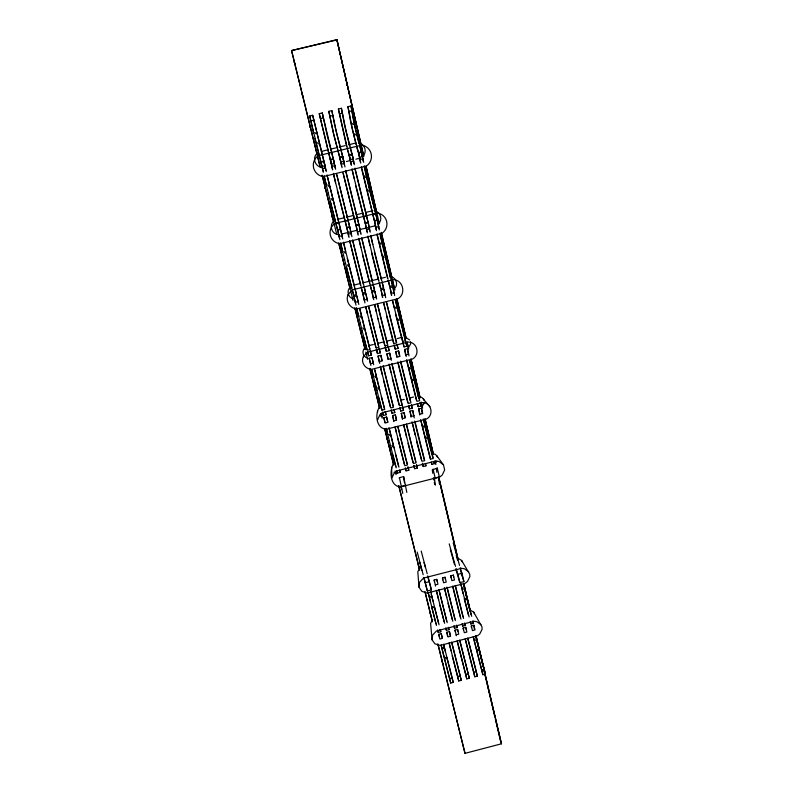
<?xml version="1.0" encoding="UTF-8"?>
<svg xmlns="http://www.w3.org/2000/svg" width="793" height="793" viewBox="0 0 793 793"><rect width="100%" height="100%" fill="white"/><g stroke="black" fill="none" stroke-linecap="round" stroke-linejoin="round"><path stroke-width="1.19" d="M377.527 419.903L379.916 414.699L382.285 412.707L422.491 402.586C431.471 402.487 434.257 415.116 426.366 419.11L386.35 429.211C375.694 428.587 374.792 413.272 379.758 406.531M406.829 492.384L403.627 476.603L399.444 477.673L402.775 493.415M399.246 478.328L399.444 477.673M431.392 453.18L435.218 454.32L436.774 455.727L443.485 464.867L444.665 469.952L442.256 474.987L439.927 476.91L400.594 486.902C389.769 486.446 389.175 470.031 393.804 463.35M424.374 402.745L422.094 406.67M403.627 476.603L404.46 482.778M362.877 156.221C366.961 152.315 365.355 144.98 359.903 143.315M378.548 223.725C382.543 219.958 380.957 212.811 375.644 211.245M350.278 287.175C346.333 290.724 348.008 297.573 353.163 298.862M394.359 288.632C399.018 284.578 395.846 276.678 389.809 276.588M365.206 347.602C361.271 350.724 362.857 357.217 367.803 358.129M408.306 347.988L410.615 343.954L410.556 341.862M435.397 463.271L436.884 461.437M419.993 568.046L417.812 571.674L419.001 587.236L421.846 591.33L427.13 593.085L465.213 583.291L467.474 581.457L469.843 576.699L469.724 574.201L461.605 560.433L458.047 558.282M432.75 619.72L430.599 623.258L432.076 639.822L434.861 643.777L440.046 645.452L477.515 635.758L479.745 633.974L482.085 629.335L481.985 626.916L473.699 612.137L470.199 610.065M432.76 473.292L432.294 469.942L437.26 468.078L439.302 476.781L434.475 478.536L435.387 485.118M439.302 476.781L438.579 477.485L439.431 484.097M437.26 468.078L436.398 468.901L436.834 472.251M318.211 152.633C311.312 156.657 314.88 167.571 322.701 167.323M335.598 219.859C328.213 223.428 331.028 234.926 339.235 234.649M438.043 644.659L465.005 753.35L501.463 743.804L476.008 635.461M437.667 630.276L438.232 632.457L440.819 631.783L440.244 629.444M445.835 628.165L446.409 630.346L448.987 629.672L448.422 627.332M453.993 626.054L454.577 628.234L457.155 627.57L456.59 625.231M462.15 623.952L462.735 626.123L465.322 625.459L464.757 623.12M470.299 621.841L470.893 624.012L473.48 623.348L472.925 621.008M438.698 634.341L441.285 633.676L442.435 638.365L439.857 639.029L438.698 634.341L439.035 636.026M446.865 632.229L449.443 631.565L450.583 636.254L448.005 636.928L446.865 632.229L447.51 635.847M455.291 631.823L455.033 630.118L457.611 629.454L458.741 634.152L456.163 634.816L456.193 635.728M463.191 628.016L465.769 627.352L466.879 632.041L464.311 632.715L463.191 628.016L463.419 629.731M471.339 625.905L473.917 625.241L475.027 629.939L472.45 630.604L471.339 625.905L471.538 627.63M452.129 677.876L453.239 682.406L450.702 683.07L449.581 678.53L452.129 677.876L443.832 645.343M460.178 675.785L461.278 680.315L458.741 680.979L457.63 676.439L460.178 675.785L451.693 642.142M468.227 673.693L469.317 678.223L466.78 678.887L465.689 674.347L468.227 673.693L459.752 640.06M476.276 671.602L477.356 676.142L474.809 676.796L473.728 672.266L476.276 671.602L467.801 637.968M484.315 669.51L485.385 674.05L482.848 674.714L481.777 670.174L484.315 669.51L475.84 635.887M434.514 581.993L434.158 580.04L436.774 579.366L437.954 584.213L435.337 584.887L435.476 586.077M442.454 577.919L445.071 577.245L446.231 582.092L443.614 582.756L442.454 577.919L442.772 579.871M450.741 575.787L453.358 575.113L454.518 579.961L451.901 580.635L450.741 575.787L451.029 577.75M424.096 578.147L425.326 582.706L429.38 581.665L431.412 589.952L427.368 590.993L423.69 577.373M456.213 568.68L457.908 574.34L461.962 573.299L463.905 581.606L459.871 582.637L455.806 569.126M406.64 465.233L404.826 465.689L395.092 427.258M422.907 461.11L424.711 460.654L415.066 421.965M397.511 473.054L396.996 470.983L397.511 473.054L400.227 472.36L399.712 470.289M405.52 468.732L406.085 470.873L408.801 470.19L408.048 467.077M413.807 465.491L414.67 468.703L417.376 468.019L416.632 464.906M422.362 463.32L423.234 466.532L425.95 465.838L425.454 463.766M431.214 462.22L431.808 464.351L434.514 463.667L434.029 461.595M401.585 486.367L405.758 485.306M400.673 400.247L404.202 399.365M410.07 397.888L413.599 396.996M392.575 407.483L390.731 407.939L380.571 367.694M400.386 405.51L402.229 405.045L403.518 410.407L400.762 411.101L399.91 407.919M409.119 403.31L410.962 402.854L400.693 361.162M382.484 412.31L383.316 415.502L386.072 414.798L385.279 411.587L386.072 414.798M391.197 410.11L392.039 413.302L394.795 412.608L394.022 409.386M408.613 405.729L409.485 408.91L412.241 408.217L411.468 404.995M417.316 403.538L418.198 406.71L420.954 406.016L420.191 402.804M383.862 417.713L386.617 417.019L387.916 422.312L385.17 423.006L383.862 417.713L384.932 422.619M392.585 415.512L395.34 414.818L396.629 420.112L393.873 420.805L392.585 415.512L393.794 421.499M401.298 413.322L404.053 412.628L405.332 417.921L402.576 418.615L401.298 413.322L402.428 419.319M411.061 417.148L410.011 411.121L412.766 410.427L414.293 417.921M418.724 408.93L421.47 408.236L422.719 413.54L419.973 414.233L418.724 408.93L419.685 414.967M414.025 415.73L411.28 416.424L410.011 411.121M368.547 345.718L373.334 344.519M378.112 343.329L382.89 342.13M387.668 340.94L392.446 339.741M397.234 338.552L402.011 337.352M368.16 350.01L370.034 349.544L359.903 309.23M377.052 347.79L378.925 347.314L368.824 307.01M395.757 343.111L393.883 343.577L383.554 302.658M404.638 340.891L402.765 341.357L392.436 300.448M367.476 351.567L368.586 355.789L371.392 355.086L370.301 350.655M376.348 349.356L377.468 353.569L380.273 352.865L379.193 348.424M385.2 347.136L386.34 351.349L389.145 350.645L388.074 346.204M394.062 344.925L395.211 349.128L398.017 348.424L397.224 345.094M402.913 342.715L404.083 346.908L406.878 346.204L405.838 341.763M370.41 363.749L369.201 358.267L372.006 357.574L373.681 364.73M379.45 362.728L378.073 356.047L380.878 355.353L382.206 360.825L379.411 361.529L379.718 363.214M388.005 359.348L386.944 353.837L389.74 353.133L391.326 360.309M395.806 351.616L398.611 350.912L399.91 356.394L397.115 357.098L395.806 351.616L396.797 357.147M405.59 354.947L404.668 349.396L407.463 348.702L408.96 355.898M370.896 365.424L370.549 363.749L373.354 363.045M391.058 358.614L388.263 359.318L386.944 353.837M406.175 356.592L405.966 354.887L408.762 354.184M354.798 284.875L360.676 283.418M364.205 282.546L378.32 279.047M380.68 278.462L385.388 277.292M352.161 289.574L353.648 295.313L356.503 294.599L355.264 289.544M361.172 287.334L362.679 293.073L365.533 292.359L352.617 239.912M370.172 285.103L371.699 290.833L374.554 290.119L361.737 237.662M379.173 282.863L380.719 288.593L383.564 287.879L382.137 281.802M388.173 280.633L389.73 286.352L392.585 285.649L391.167 279.562M355.413 302.985L353.975 296.572L356.83 295.858L358.823 304.453M364.364 300.755L363.006 294.322L365.86 293.618L367.605 301.241M373.315 298.535L372.036 292.082L374.891 291.378L376.586 299.011M382.434 297.306L381.056 289.841L383.911 289.138L385.705 297.771M391.365 295.085L390.077 287.601L392.931 286.897L394.656 295.541M355.988 305.156L355.373 302.242L358.228 301.528M364.958 302.926L364.393 299.992L367.248 299.288M373.751 299.714L373.404 297.762L376.259 297.048M382.722 297.484L382.414 295.521L385.259 294.808M391.692 295.254L391.415 293.281L394.26 292.577M338.006 219.264L344.013 217.788M346.422 217.193L353.638 215.418M356.047 214.824L363.263 213.049M365.662 212.455L372.879 210.68M352.231 170.445L363.67 216.677L366.584 215.964L368.061 222.258L365.147 222.972L355.75 186.058M361.37 166.52L372.888 214.407L375.803 213.694L377.25 219.988L374.346 220.702L361.489 168.175M337.531 229.782L340.435 229.058L338.908 222.774L335.984 223.497L337.531 229.782L330.245 201.283M346.739 227.512L349.654 226.788L348.137 220.504L345.223 221.227L346.739 227.512L337.362 190.568M355.948 225.242L358.852 224.518L357.365 218.234L354.451 218.947L355.948 225.242L342.963 172.715M339.503 238.406L337.649 230.148L340.574 229.435L342.774 238.971M348.623 236.155L346.878 227.878L349.792 227.155L351.923 236.72M357.752 233.905L356.097 225.608L359.011 224.885L361.073 234.46M366.862 231.655L365.315 223.339L368.23 222.615L370.212 232.21M375.971 229.415L374.534 221.069L377.438 220.345L379.351 229.95M341.624 234.064L357.187 230.228M359.586 229.633L375.148 225.797M339.89 239.684L339.196 236.413L342.1 235.699M349.039 237.434L348.395 234.143L351.309 233.429M358.178 235.174L357.603 231.873L360.508 231.159M367.328 232.914L366.802 229.603L369.707 228.89M376.467 230.664L375.991 227.343L378.895 226.629M323.841 161.048L312.68 115.272L309.657 116.006L320.868 161.782L323.841 161.048L326.29 171.546M333.278 158.749L322.265 112.943L319.242 113.677L330.294 159.472L333.278 158.749L335.647 169.256M342.705 156.439L336.747 133.68L331.851 110.614L328.817 111.347L333.784 134.404L339.721 157.173L342.705 156.439L344.995 166.966M352.122 154.139L346.135 131.39L341.416 108.284L338.393 109.018L347.83 150.392L349.148 154.873L352.122 154.139L354.332 164.676M361.539 151.84L355.512 129.11L350.992 105.965L347.958 106.698L352.548 129.834L357.217 148.103L358.565 152.563L361.539 151.84L363.68 162.396M346.402 161.524L349.961 160.652M355.888 159.205L359.437 158.332M323.326 172.269L322.573 168.731L325.556 167.997M332.683 169.98L331.989 166.421L334.963 165.697M342.041 167.69L341.406 164.121L344.38 163.398M351.388 165.4L350.803 161.822L353.777 161.098M360.726 163.12L360.21 159.522L363.174 158.798M313.522 132.847L310.836 120.843L313.859 120.11M320.412 118.514L323.435 117.78M329.967 116.194L332.991 115.461M339.533 113.865L342.546 113.131M349.079 111.545L352.102 110.812M321.343 151.433L328.49 149.689M330.869 149.104L335.637 147.944M339.216 147.072L345.173 145.615M348.742 144.742L355.888 142.998M320.015 166.471L291.537 50.574L336.856 39.65L363.888 156.548M291.537 50.574L337.084 39.898M417.98 396.232L421.886 397.442L429.945 406.7M394.081 472.291L396.232 473.203M380.075 415.76L382.276 416.702M346.779 85.178L347.245 85.376L346.868 83.771M405.828 337.451L409.684 339.969M354.045 116.779L354.55 117.176L354.184 115.6M481.014 624.715L476.89 621.732L474.105 621.226L436.467 630.95L432.681 634.975L432.076 639.822M468.732 571.922L464.529 568.829L461.695 568.294L423.432 578.117L419.596 582.24L419.001 587.236M443.485 464.867L439.114 461.536L436.18 460.931L396.649 470.953L394.329 472.886L391.96 477.941L391.573 467.176M337.084 40.274L360.765 144.376M368.101 177.989L368.686 178.742L368.329 177.226M317.497 142.76L318.389 143.929M314.999 132.55L315.901 133.73M354.679 133.7L355.551 134.86M352.32 123.47L353.192 124.64M445.25 657.357L446.053 658.487M442.831 647.485L443.634 648.624M430.252 596.356L431.075 597.535M432.76 606.536L433.573 607.706M474.69 639.247L475.473 640.387M477.009 649.13L477.802 650.26M465.025 598.229L465.828 599.399M462.616 588.029L463.429 589.209M391.92 445.587L392.793 446.885M389.165 434.395L390.037 435.694M374.564 206.16L375.178 207.072M374.831 376.229L375.733 377.577M377.686 387.807L378.578 389.145M423.155 425.811L424.017 427.12M425.801 437.022L426.664 438.331M359.972 315.882L360.894 317.279M362.916 327.856L363.838 329.244M412.142 379.153L413.024 380.501M409.406 367.555L410.298 368.914M397.977 319.113L398.879 320.511M395.152 307.119L396.054 308.527M344.172 251.619L345.143 253.175M347.403 264.803L348.365 266.339M331.137 198.508L332.128 200.114M327.796 184.838L328.788 186.454M383.118 255.961L384.06 257.507M380.045 242.757L380.987 244.313M367.615 189.557L368.576 191.163M364.453 175.858L365.424 177.483M388.084 264.257L388.758 265.477M473.699 612.137L474.482 613.732M461.605 560.433L462.398 562.088M436.774 455.727L437.607 457.492M423.472 398.899L424.324 400.723M468.118 604.167L468.802 606.08M339.285 245.642L339.682 246.772M339.642 247.099L340.038 248.229M479.368 652.005L480.072 654.056M346.432 274.576L346.868 275.855M346.789 276.004L347.225 277.292M501.463 743.804L476.107 636.452M360.409 331.077L360.914 332.663M360.746 332.465L361.261 334.051M373.949 385.854L374.861 389.066M459.553 565.389L453.2 542.868M460.237 567.649L461.962 573.299M460.485 570.355L463.905 581.606M455.529 566.42L449.225 543.879M387.083 438.975L388.045 442.415M405.58 340.653L395.548 300.359M359.913 147.111L362.629 156.568L359.655 157.301L356.959 147.835M390.84 278.402L379.946 233.162M396.698 342.873L386.647 302.579M418.248 565.032L419.031 567.748M418.545 566.242L419.328 568.958M375.803 213.694L370.123 192.184L364.304 165.796M387.985 279.116L377.071 233.876M471.716 616.359L463.528 583.321M469.139 617.023L460.683 583.559M408.207 403.548L397.917 361.856M430.093 612.92L431.214 617.033M350.556 149.391L353.232 158.868L350.258 159.601L347.602 150.115M381.81 280.643L370.965 236.899M481.777 670.174L473.302 636.551M421.995 461.338L412.003 421.777M441.592 659.459L442.762 663.731M405.134 339.969L395.241 299.754M405.709 342.011L406.878 346.204M366.584 215.964L354.996 168.076M456.243 555.457L457.531 560.066M378.965 281.356L368.101 237.603M463.558 618.461L455.341 585.432M402.229 405.045L391.911 363.363M418.912 398.71L414.432 381.681M420.062 402.844L420.954 406.016M402.616 341.664L395.489 314.028M432.75 457.323L429.548 445.468M433.92 461.536L434.514 463.667M416.454 400.415L406.769 361.122M460.981 619.125L452.753 586.096M473.728 672.266L465.253 638.633M399.474 405.738L389.304 365.504M430.331 459.018L420.587 419.606M396.292 342.179L386.36 301.955M396.857 344.221L398.017 348.424M471.131 614.823L466.809 598.289M472.876 621.177L473.48 623.348M450.365 549.549L454.508 564.547M357.038 217.064L345.689 170.356M390.414 277.758L380.283 235.848M391.018 279.929L392.585 285.649M485.385 674.05L475.919 637.047M410.229 400.901L400.802 362.619M411.369 405.035L412.241 408.217M468.554 615.487L464.242 598.943M393.497 342.873L386.657 316.229M424.205 459.484L419.239 440.511M425.365 463.707L425.95 465.838M482.848 674.714L473.381 637.701M407.761 402.596L398.046 363.313M354.124 217.778L343.22 173.33M455.39 620.572L447.153 587.534M452.813 621.236L444.358 587.762M427.199 573.686L421.202 551.056M427.824 575.966L429.38 581.665M427.685 576.352L431.412 589.952M377.25 219.988L365.999 174.906M387.579 278.462L377.161 235.362M421.509 460.168L416.553 441.195M462.993 616.924L455.311 585.987M464.728 623.288L465.322 625.459M393.497 407.245L383.128 365.563M465.689 674.347L457.204 640.714M376.11 348.018L365.771 307.079M407.543 465.005L397.848 426.307M381.433 279.988L374.346 251.877M382.018 282.159L383.564 287.879M387.172 343.389L384.298 332.535M388.005 346.442L389.145 350.645M477.356 676.142L467.9 639.118M460.426 617.588L452.734 586.651M401.813 404.093L392.069 364.81M402.656 407.225L403.518 410.407M474.809 676.796L465.362 639.773M384.655 345.084L379.659 325.873M415.661 461.655L406.393 424.414M416.513 464.807L417.376 468.019M347.82 219.334L336.856 174.886M447.222 622.674L438.965 589.645M423.165 574.727L417.217 552.067M368.061 222.258L355.155 169.732M378.588 280.692L371.501 252.58M399.057 404.787L392.327 378.439M412.955 462.339L408.028 443.346M454.855 619.026L446.935 587.098M456.57 625.39L457.155 627.57M469.317 678.223L459.881 641.19M344.905 220.048L333.684 174.985M360.894 285.837L349.733 240.616M444.645 623.348L436.408 590.844M457.63 676.439L449.324 643.926M358.981 143.632L353.916 122.618L350.992 105.965M356.027 144.346L350.952 123.341L347.958 106.698M358.852 224.518L345.887 171.992M372.432 282.219L361.895 239.129M373.017 284.39L374.554 290.119M369.597 282.923L362.5 254.801M452.288 619.69L448.005 603.126M378.598 346.6L368.586 306.385M379.143 348.652L380.273 352.865M466.78 678.887L457.343 641.854M393.11 406.284L383.326 367M393.952 409.416L394.795 412.608M398.948 467.186L388.947 427.586M349.634 145.912L344.539 124.897L341.416 108.284M346.68 146.636L338.393 109.018M405.748 458.731L407.106 463.816M407.949 466.978L408.801 470.19M375.803 347.294L368.993 320.62M390.364 406.978L383.643 380.62M446.717 621.127L438.995 590.18M448.412 627.501L448.987 629.672M404.4 464.5L397.759 438.46M461.278 680.315L451.861 643.272M338.591 221.604L327.053 174.916M355.016 288.533L343.756 243.61M367.218 350.248L362.004 330.275M439.054 624.785L431.293 594.254M396.232 467.87L390.969 447.658M349.654 226.788L336.619 174.262M363.442 284.449L352.826 241.369M364.017 286.63L365.533 292.359M360.597 285.153L349.961 242.083M444.149 621.791L439.887 605.218M458.741 680.979L452.248 655.95M369.746 348.811L359.685 308.596M370.281 350.863L371.392 355.086M335.677 222.318L328.163 192.828M384.407 408.474L381.324 396.589M351.854 288.077L344.489 259.261M424.017 562.475L425.236 567.114M436.467 625.449L428.24 592.946M449.581 678.53L441.086 644.878M354.441 286.679L347.334 258.558M355.006 288.86L356.503 294.599M398.552 465.987L395.469 454.092M399.662 470.219L400.227 472.36M366.941 349.515L363.868 337.63M438.579 623.229L434.336 606.645M440.244 629.602L440.819 631.783M381.919 410.179L378.578 397.273M453.239 682.406L446.786 657.367M395.846 466.671L392.773 454.776M419.745 562.336L421.866 570.445M340.435 229.058L327.34 176.542M351.874 288.483L346.511 267.439M436.001 623.893L431.759 607.309M450.702 683.07L441.295 646.008M405.461 457.601L397.808 426.575M429.251 444.288L426.337 432.482M384.03 331.484L377.478 304.165M379.728 390.097L374.841 369.954M393.933 447.817L389.234 428.488M360.161 322.83L362.213 330.899M376.982 390.78L371.828 369.885M374.95 382.801L381.988 410.14L384.754 409.446L377.954 383.148M389.224 440.621L391.227 448.501M314.861 138.567L322.017 166.5L325.001 165.777L312.68 115.272M338.799 242.787L350.179 289.019M350.675 290.843L353.054 300.448M354.838 307.664L365.226 349.703M365.821 352.112L367.605 359.318M369.806 368.388L379.778 408.573M380.967 413.381L382.157 418.179M384.664 428.517L393.734 465.035M395.221 471.042L396.113 474.64M398.78 485.455L419.566 569.552M425.098 592.064L432.344 621.206M437.875 643.777L465.005 753.35M338.908 243.649L350.189 289.267M354.937 308.477L365.028 349.307M369.776 368.517L379.569 408.137M384.615 428.547L393.526 464.559M398.869 486.178L419.646 570.217M424.989 591.826L432.403 621.841M377.825 318.419L385.001 345.798L387.807 345.094L377.736 304.79M437.657 630.118L438.232 632.457M425.326 582.706L427.368 590.993M353.975 296.572L355.373 302.242M367.496 351.349L368.586 355.789M369.201 358.267L370.549 363.749M382.523 412.281L383.316 415.502M337.649 230.148L339.196 236.413M352.409 290.248L353.648 295.313M291.655 50.851L317.002 154.02M317.587 156.419L320.233 167.214M322.305 175.61L336.738 234.391M322.117 175.075L333.585 221.762M434.158 580.04L435.337 584.887M445.835 628.006L446.409 630.346M363.006 294.322L364.393 299.992M376.388 349.128L377.468 353.569M378.073 356.047L379.411 361.529M391.256 410.09L392.039 413.302M405.332 467.761L406.085 470.873M377.706 382.117L374.583 369.191M430.43 601.798L428.18 592.411M389.442 441.334L386.231 428.27M309.657 116.006L310.836 120.843M320.868 161.782L322.573 168.731M360.329 323.336L356.88 309.29M344.668 259.797L340.881 244.323M418.952 439.342L415.988 426.872M346.878 227.878L348.395 234.143M361.202 286.997L362.679 293.073M330.294 159.472L331.989 166.421M445.517 652.094L443.634 644.223M433.008 601.134L430.768 591.747M328.332 193.323L324.406 177.255M466.542 597.198L463.469 583.886M414.164 380.65L409.535 360.438M454.012 625.895L454.577 628.234M455.033 630.118L456.163 634.816M372.036 292.082L373.404 297.762M385.269 346.908L386.34 351.349M399.989 407.889L400.762 411.101M413.916 465.59L414.67 468.703M462.18 623.784L462.735 626.123M381.056 289.841L382.414 295.521M394.418 345.798L395.211 349.128M408.712 405.689L409.485 408.91M422.491 463.419L423.234 466.532M356.097 225.608L357.603 231.873M371.699 290.833L359.031 239.843M339.721 157.173L341.406 164.121M451.009 650.666L449.145 642.796M438.588 599.706L436.378 590.309M372.066 370.648L373.463 376.526M358.575 316.159L356.543 307.545M342.745 251.887L340.613 242.876M406.551 437.012L403.736 424.82M378.033 318.925L374.663 304.869M386.508 429.172L387.827 434.713M326.329 185.096L324.109 175.64M461.645 572.982L462.557 576.868M381.304 232.299L394.874 290.079M396.857 298.505L406.185 338.234M407.037 341.842L408.732 349.069M410.992 358.694L420.042 397.214M421.172 402.031L422.59 408.048M425.137 418.882L433.315 453.685M435.01 460.911L435.853 464.52M438.688 476.563L458.195 559.62M463.855 583.698L470.358 611.383M381.284 232.855L391.752 277.431M392.327 279.84L394.587 289.485M396.847 299.12L405.907 337.669M407.324 343.696L408.454 348.514M411.289 360.567L420.062 397.908M421.192 402.725L422.332 407.552M425.157 419.596L433.365 454.538M439.025 478.635L457.71 558.143M463.657 583.45L470.17 611.155M381.175 233.221L391.663 277.828M396.768 299.536L405.828 338.115M411.21 361.023L419.715 397.194M424.81 418.892L433.028 453.864M438.975 479.18L457.68 558.748M463.627 584.074L469.585 609.391M476.097 637.126L482.897 666.061M484.027 670.878L494.792 716.694M495.367 719.102L500.462 740.811M414.293 375.733L414.61 377.071M470.348 621.672L470.893 624.012M433.077 469.139L435.139 477.842M457.908 574.34L459.871 582.637M390.077 287.601L391.415 293.281M403.032 342.467L404.083 346.908M404.668 349.396L405.966 354.887M417.435 403.498L418.198 406.71M431.313 462.279L431.808 464.351M365.315 223.339L366.802 229.603M379.282 282.506L380.719 288.593M349.148 154.873L350.803 161.822M363.67 216.677L365.147 222.972M446.737 597.605L444.566 588.198M345.609 251.173L343.498 242.162M374.534 221.069L375.991 227.343M388.312 280.266L389.73 286.352M415.096 434.851L412.34 422.649M401.109 487.13L401.635 489.39M358.565 152.563L360.21 159.522M372.888 214.407L374.346 220.702M335.152 127.187L343.825 161.167L340.851 161.901L333.595 134.007L328.817 111.347M395.122 427.001L396.401 432.542M382.196 374.336L380.353 366.257M366.009 307.714L367.456 313.949M366.098 166.163L379.371 223.884M336.856 39.65L363.6 155.824M366.009 166.441L376.556 212.336M366.009 167.184L375.932 210.403M426.059 431.313L423.303 418.922M335.588 182.826L333.427 173.35M463.013 593.412L460.941 583.995M403.677 425.098L413.411 463.518L416.127 462.825L406.452 424.136M374.92 305.493L376.328 311.738M390.919 372.145L389.135 364.056M360.855 247.406L358.852 238.376M322.959 171.03L320.987 162.218L323.97 161.494L325.903 170.307M414.719 421.093L415.74 425.712M383.832 303.273L385.2 309.528M334.904 126.087L331.851 110.614M356.83 295.858L358.238 302.282M340.574 229.435L342.388 237.692M369.895 245.176L367.962 236.126M354.084 178.296L352.062 168.79M372.76 244.472L370.846 235.412M372.006 357.574L373.196 363.055M392.733 301.062L394.071 307.317M386.617 417.019L387.668 421.926M364.423 167.462L365.771 173.845M409.862 361.182L419.685 400.653L416.93 401.347L406.69 359.665M420.944 420.478L430.579 459.167L433.295 458.483L423.66 419.794M332.287 168.74L330.423 159.918L333.397 159.185L335.231 168.027M349.792 227.155L351.507 235.442M365.86 293.618L367.189 300.051M380.878 355.353L381.988 360.845M433.374 477.743L433.83 480.013M434.286 482.283L434.742 484.563M395.34 414.818L396.312 419.745M341.614 166.461L339.85 157.609L342.834 156.885L344.331 164.567M319.242 113.677L331.434 164.201L334.408 163.467L327.192 135.563L322.265 112.943M359.011 224.885L360.627 233.192M374.891 291.378L376.14 297.831M441.285 633.676L441.979 637.285M389.74 353.133L390.79 358.644M350.932 164.181L349.277 155.309L352.261 154.576L353.876 163.457M404.053 412.628L404.965 417.564M368.23 222.615L369.746 230.951M436.774 579.366L437.131 581.328M383.911 289.138L385.081 295.611M398.611 350.912L399.573 356.444M360.24 161.901L358.704 152.999L361.677 152.276L363.184 161.187M449.443 631.565L450.067 635.193M412.766 410.427L413.599 415.393M377.438 220.345L378.856 228.701M392.931 286.897L394.012 293.39M407.463 348.702L408.365 354.243M445.071 577.245L445.388 579.207M421.47 408.236L422.243 413.212M457.611 629.454L457.858 631.159M453.358 575.113L453.636 577.086M465.769 627.352L465.987 629.067M473.917 625.241L474.313 628.918M377.508 410.467L377.587 412.489M347.949 294.946C345.351 301.122 350.09 308.418 356.681 308.953L398.106 298.654C406.224 293.836 403.171 280.207 393.645 279.632L351.993 289.96L347.949 294.946M363.313 356.85C360.547 362.599 365.504 369.171 371.58 369.33L412.301 359.13C420.33 354.977 417.445 342.041 408.286 342.031L367.367 352.261L363.313 356.85M377.359 213.039L334.844 223.507A11.161 11.122 -27.1 0 0 339.82 243.699L382.067 233.271A11.191 11.062 -54.4 0 0 377.359 213.039M361.677 145.119L318.191 155.735A11.498 11.399 78.2 0 0 323.316 176.611L366.475 166.044A11.528 11.34 -77.2 0 0 361.677 145.119M294.342 62.132L294.748 63.767L294.342 62.132M302.302 94.575L302.698 96.181L302.302 94.575M310.103 126.325L309.865 125.879L310.489 127.891L310.103 126.325M325.199 187.792L324.872 186.989L325.566 189.309L325.199 187.792M332.505 217.569L332.148 216.598L332.872 219.046L332.505 217.569"/></g></svg>
